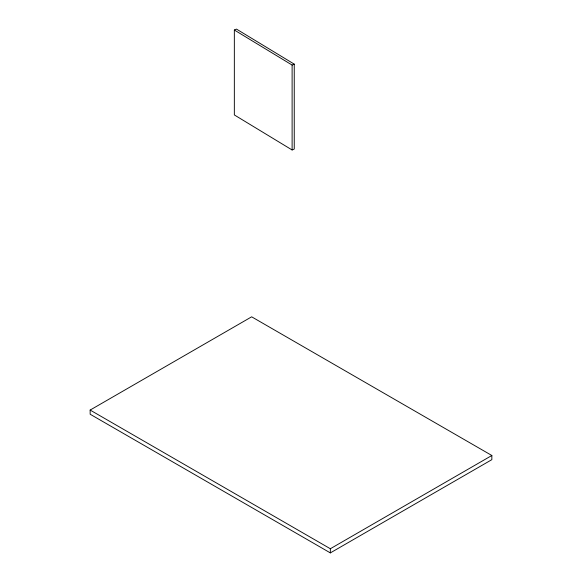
<?xml version="1.0" encoding="UTF-8"?>
<svg xmlns="http://www.w3.org/2000/svg" width="582" height="582" viewBox="0 0 582 582"><rect width="100%" height="100%" fill="white"/><g stroke="black" fill="none" stroke-linecap="round" stroke-linejoin="round"><path stroke-width="0.87" d="M90.152 410.063L251.657 316.819L491.848 455.495L491.848 459.656L330.343 552.9L90.152 414.231L90.152 410.063L330.343 548.739L491.848 455.495M234.342 30.024L236.481 29.1L294.252 64.136L294.252 149.043L292.113 149.974L234.342 114.938L234.342 30.024L292.113 65.06L294.252 64.136M330.343 548.739L330.343 552.9M292.113 65.06L292.113 149.974"/></g></svg>
